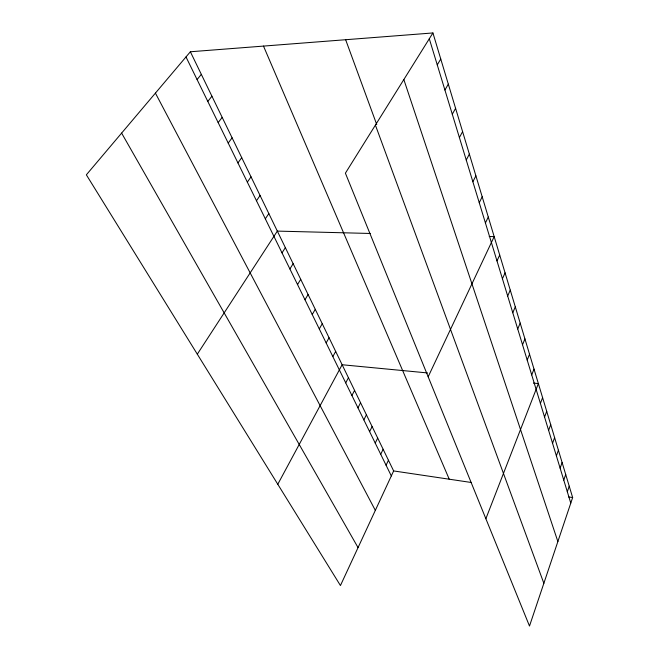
<?xml version="1.0" encoding="UTF-8"?>
<svg xmlns="http://www.w3.org/2000/svg" width="659" height="659" viewBox="0 0 659 659"><rect width="100%" height="100%" fill="white"/><g stroke="black" fill="none" stroke-linecap="round" stroke-linejoin="round"><path stroke-width="0.99" d="M432.922 32.95L572.646 497.553L529.498 626.05L345.398 173.177L432.922 32.95L190.369 51.764L86.354 174.824L340.439 585.546L393.637 470.938L190.369 51.764M567.317 491.746L569.219 486.169M563.766 480.098L565.71 474.488M560.125 468.145L562.102 462.511M556.394 455.88L558.412 450.221M552.555 443.285L554.614 437.601M548.609 430.352L550.718 424.643M544.565 417.065L546.715 411.331M540.405 403.407L542.596 397.649M485.872 518.724L538.37 383.579L533.444 383.11M531.722 374.913L534.012 369.114M527.192 360.045L529.539 354.229M522.529 344.739L524.935 338.907M517.727 328.981L520.19 323.124M512.776 312.745L515.297 306.872M507.677 296.006L510.264 290.117M502.422 278.741L505.066 272.842M496.993 260.923L499.703 255.017M386.083 465.238L388.448 460.229M428.169 376.791L494.176 236.622L489.209 236.499M380.729 454.298L383.134 449.265M485.419 222.964L488.286 217.042M375.235 443.095L377.689 438.046M369.617 431.629L372.121 426.562M479.25 202.708L482.19 196.794M363.859 419.882L366.412 414.791M472.865 181.752L475.889 175.838M357.961 407.847L360.572 402.74M351.914 395.515L354.575 390.383M466.251 160.038L469.365 154.132M345.72 382.863L348.438 377.722M277.785 484.266L342.136 364.74L427.6 372.945M459.397 137.542L462.602 131.643M332.844 356.593L335.678 351.42M452.288 114.221L455.591 108.331M326.156 342.944L329.055 337.754M319.286 328.923L322.251 323.726M444.916 90.011L448.318 84.146M312.234 314.532L315.266 309.326M304.985 299.754L308.091 294.532M437.255 64.87L440.764 59.038M297.538 284.564L300.718 279.325M289.886 268.946L293.14 263.699M282.019 252.883L285.347 247.636M197.313 354.18L277.332 231.103L370.515 233.475M265.33 218.829L268.831 213.574M256.475 200.756L260.066 195.501M247.339 182.131L251.038 176.876M237.924 162.913L241.721 157.658M228.203 143.077L232.108 137.838M218.17 122.599L222.174 117.368M207.799 101.437L211.926 96.222M197.074 79.558L201.325 74.368M393.637 470.938L471.119 482.462M568.635 496.96L572.646 497.553M121.618 133.102L358.051 547.604M155.417 93.117L375.333 510.379M185.995 56.938L391.322 475.93M263.493 46.089L449.24 479.208M375.408 125.103L543.856 583.306M345.646 39.721L376.742 124.576M403.835 79.55L557.868 541.558M429.297 38.749L570.776 503.105"/></g></svg>
